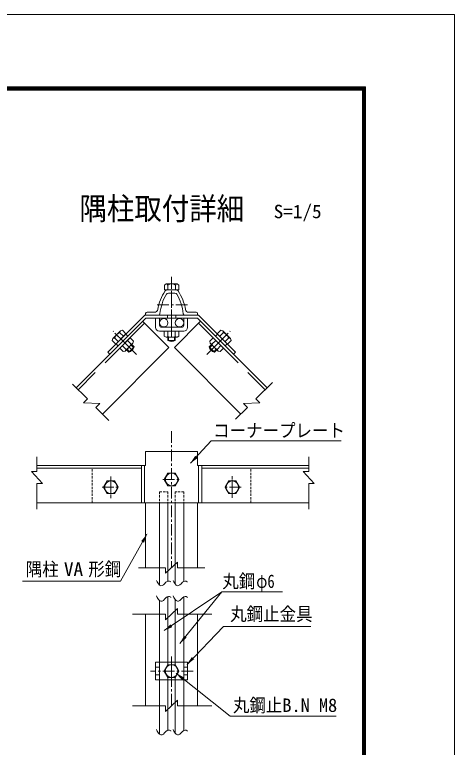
# Model space of a CAD drawing. Units: millimetres, scale not verified, with parts at other scales. Extents: x -4455 to 4455, y -3150 to 3150.
# Drawn here: x 3036 to 4455, y 786 to 3150 of the extents above; entities that cross this region are included whole.
import ezdxf
from ezdxf.enums import TextEntityAlignment as Align

# ---------------------------------------------------------------- set-up
doc = ezdxf.new("R2010")
doc.units = ezdxf.units.MM
doc.header["$LTSCALE"] = 30
for name, pattern in [('DASHED', [7.5, 6, -1.5]), ('USER1', [2, 1.25, -0.25, 0.25, -0.25]), ('USER3', [4.7625, 3.175, -1.5875]), ('USER4', [0.375, 0.25, -0.125])]:
    doc.linetypes.add(name, pattern=pattern)
doc.layers.add('0-7_7詳細', color=7, linetype='Continuous', lineweight=18)
doc.layers.add('0-E_D-TTL', color=7, linetype='Continuous', lineweight=9)
doc.styles.add('ＭＳ ゴシック', font='')
doc.styles.get('ＭＳ ゴシック').set_extended_font_data('MS Gothic')

msp = doc.modelspace()

# ---------------------------------------------------------------- linework, layer by layer
at = {"layer": '0-7_7詳細', "color": 1, "linetype": 'USER1'}
for p, q in [((3542.26, 2303.84), (3542.26, 2172.22)), ((3542.26, 2302.59), (3542.26, 2160.48)), ((3542.26, 2256.86), (3542.26, 2109.54)), ((3542.26, 2241.77), (3542.26, 2109.54)), ((3593.08, 2214.08), (3491.7, 2214.08)), ((3542.26, 2152.71), (3542.26, 2118.32)), ((3428.42, 2053.88), (3353.44, 2128.86)), ((3656.22, 2053.88), (3731.2, 2128.86)), ((3402.84, 2079.47), (3361.67, 2120.64)), ((3681.8, 2079.47), (3722.98, 2120.64)), ((3681.8, 2079.47), (3722.98, 2120.64)), ((3542.26, 1806.68), (3542.26, 1365.76)), ((3346.29, 1659.61), (3346.29, 1590.22)), ((3738.24, 1591.23), (3738.24, 1660.62)), ((3346.29, 1649.38), (3346.29, 1601.55)), ((3513.7, 1650.42), (3570.82, 1650.42)), ((3738.24, 1601.46), (3738.24, 1649.29)), ((3317.73, 1625.42), (3374.85, 1625.42)), ((3766.8, 1625.42), (3709.68, 1625.42)), ((3542.26, 1078.79), (3542.26, 919.93)), ((3542.26, 1070.52), (3542.26, 993.95)), ((3611.8, 1032.38), (3474.46, 1032.38))]:
    msp.add_line(p, q, dxfattribs=at)
at = {"layer": '0-7_7詳細', "lineweight": 9}
for p, q in [((3524.68, 2281.24), (3518.8, 2277.84)), ((3518.8, 2277.84), (3518.8, 2262.04)), ((3524.68, 2281.24), (3559.96, 2281.24)), ((3530.32, 2277.84), (3530.32, 2262.04)), ((3554.32, 2277.84), (3554.32, 2262.04)), ((3559.96, 2281.24), (3565.84, 2277.84)), ((3565.84, 2277.84), (3565.84, 2262.04)), ((3518.8, 2262.04), (3565.84, 2262.04)), ((3542.32, 2262.04), (3527.88, 2262.04)), ((3542.32, 2251.54), (3531.87, 2251.54)), ((3542.32, 2262.04), (3556.77, 2262.04)), ((3542.32, 2251.54), (3552.77, 2251.54)), ((3455.38, 2181.04), (3335.89, 2061.56)), ((3629.26, 2181.04), (3455.38, 2181.04)), ((3458.32, 2185.54), (3458.32, 2181.04)), ((3500.17, 2181.04), (3458.32, 2181.04)), ((3487.12, 2190.04), (3462.82, 2190.04)), ((3584.47, 2181.04), (3626.32, 2181.04)), ((3597.52, 2190.04), (3621.82, 2190.04)), ((3626.32, 2185.54), (3626.32, 2181.04)), ((3629.26, 2181.04), (3748.75, 2061.56)), ((3459.36, 2171.44), (3234.24, 1946.32)), ((3459.36, 2171.44), (3342.68, 2054.77)), ((3533.6, 2075.98), (3448.75, 2160.83)), ((3625.29, 2171.44), (3459.36, 2171.44)), ((3551.04, 2075.98), (3635.89, 2160.83)), ((3625.29, 2171.44), (3850.41, 1946.32)), ((3625.29, 2171.44), (3741.96, 2054.77)), ((3377.22, 2130.03), (3352.27, 2105.08)), ((3377.22, 2130.03), (3383.78, 2131.79)), ((3383.78, 2131.79), (3394.95, 2120.61)), ((3565.78, 2128.84), (3518.74, 2128.84)), ((3518.74, 2112.97), (3518.74, 2128.84)), ((3530.26, 2111.7), (3530.26, 2128.84)), ((3554.26, 2111.7), (3554.26, 2128.84)), ((3565.78, 2112.97), (3565.78, 2128.84)), ((3700.87, 2131.79), (3689.69, 2120.61)), ((3707.42, 2130.03), (3700.87, 2131.79)), ((3707.42, 2130.03), (3732.37, 2105.08)), ((3358.66, 2106.67), (3369.84, 2095.5)), ((3394.95, 2120.61), (3361.69, 2087.35)), ((3374.84, 2074.2), (3408.1, 2107.46)), ((3375.63, 2123.64), (3386.81, 2112.47)), ((3524.5, 2109.64), (3518.74, 2112.97)), ((3560.02, 2109.64), (3524.5, 2109.64)), ((3530.26, 2109.64), (3530.26, 2098.98)), ((3554.26, 2109.64), (3554.26, 2098.98)), ((3560.02, 2109.64), (3565.78, 2112.97)), ((3665.31, 2096.24), (3676.54, 2107.46)), ((3709.8, 2074.2), (3676.54, 2107.46)), ((3689.69, 2120.61), (3722.95, 2087.35)), ((3709.01, 2123.64), (3697.84, 2112.47)), ((3725.98, 2106.67), (3714.81, 2095.5)), ((3732.37, 2105.08), (3734.13, 2098.53)), ((3395.11, 2070.22), (3382.99, 2082.34)), ((3392.49, 2064.69), (3417.61, 2089.81)), ((3412.08, 2087.19), (3399.96, 2099.31)), ((3413.54, 2085.74), (3421.07, 2078.2)), ((3554.26, 2098.98), (3530.26, 2098.98)), ((3671.11, 2085.74), (3663.57, 2078.2)), ((3667.03, 2089.81), (3665.31, 2096.24)), ((3692.15, 2064.69), (3667.03, 2089.81)), ((3672.56, 2087.19), (3684.68, 2099.31)), ((3689.53, 2070.22), (3701.65, 2082.34)), ((3734.13, 2098.53), (3722.95, 2087.35)), ((3533.6, 2075.98), (3319.09, 1861.47)), ((3342.68, 2054.77), (3335.89, 2061.56)), ((3386.07, 2062.97), (3374.84, 2074.2)), ((3392.49, 2064.69), (3386.07, 2062.97)), ((3396.56, 2068.77), (3404.1, 2061.23)), ((3404.1, 2061.23), (3421.07, 2078.2)), ((3551.04, 2075.98), (3765.55, 1861.47)), ((3680.54, 2061.23), (3663.57, 2078.2)), ((3688.08, 2068.77), (3680.54, 2061.23)), ((3692.15, 2064.69), (3698.57, 2062.97)), ((3698.57, 2062.97), (3709.8, 2074.2)), ((3741.96, 2054.77), (3748.75, 2061.56)), ((3458.26, 1740.42), (3626.26, 1740.42)), ((3458.26, 1740.42), (3458.26, 1695.42)), ((3626.26, 1740.42), (3626.26, 1695.42)), ((3458.26, 1695.42), (3107.52, 1695.42)), ((3444.66, 1686.42), (3107.52, 1686.42)), ((3444.66, 1695.42), (3444.66, 1575.42)), ((3455.26, 1695.42), (3455.26, 1575.42)), ((3626.26, 1695.42), (3984.87, 1695.42)), ((3629.26, 1695.42), (3629.26, 1575.42)), ((3639.87, 1695.42), (3639.87, 1575.42)), ((3639.87, 1686.42), (3982.62, 1686.42)), ((3470.17, 1575.42), (3107.52, 1575.42)), ((3458.26, 1575.42), (3458.26, 1365.76)), ((3458.26, 1575.42), (3626.26, 1575.42)), ((3503.31, 1575.42), (3503.31, 1309.87)), ((3530.31, 1575.42), (3530.31, 1322.25)), ((3554.21, 1575.42), (3554.21, 1312.64)), ((3581.21, 1575.42), (3581.21, 1321.25)), ((3616.6, 1575.42), (3984.87, 1575.42)), ((3626.26, 1575.42), (3626.26, 1365.76)), ((3503.31, 1060.88), (3503.31, 1259.82)), ((3530.31, 1060.88), (3530.31, 1272.2)), ((3554.21, 1060.88), (3554.21, 1262.59)), ((3581.21, 1060.88), (3581.21, 1271.2)), ((3458.26, 1216.06), (3458.26, 919.93)), ((3626.26, 1216.06), (3626.26, 919.93)), ((3593.86, 1060.88), (3490.66, 1060.88)), ((3490.66, 1060.88), (3490.66, 1003.88)), ((3593.86, 1060.88), (3593.86, 1003.88)), ((3593.86, 1003.88), (3490.66, 1003.88)), ((3503.31, 1003.88), (3503.31, 828.57)), ((3530.31, 1003.88), (3530.31, 840.95)), ((3554.21, 1003.88), (3554.21, 831.34)), ((3581.21, 1003.88), (3581.21, 839.95))]:
    msp.add_line(p, q, dxfattribs=at)
at = {"layer": '0-7_7詳細', "color": 1, "linetype": 'USER4'}
for p, q in [((3528.76, 2181.04), (3528.76, 2171.44)), ((3555.76, 2181.04), (3555.76, 2171.44)), ((3401.02, 2113.1), (3394.23, 2119.89)), ((3683.62, 2113.1), (3690.41, 2119.89)), ((3683.62, 2113.1), (3690.41, 2119.89)), ((3369.2, 2081.28), (3362.41, 2088.07)), ((3715.44, 2081.28), (3722.23, 2088.07)), ((3715.44, 2081.28), (3722.23, 2088.07))]:
    msp.add_line(p, q, dxfattribs=at)
at = {"layer": '0-7_7詳細', "color": 3, "linetype": 'DASHED'}
for p, q in [((3455.11, 2154.47), (3240.6, 1939.96)), ((3629.53, 2154.47), (3844.04, 1939.96))]:
    msp.add_line(p, q, dxfattribs=at)
at = {"layer": '0-7_7詳細', "color": 3}
for p, q in [((3490.66, 2171.44), (3490.66, 2140.84)), ((3503.26, 2171.44), (3490.66, 2171.44)), ((3503.26, 2171.44), (3503.26, 2147.44)), ((3581.26, 2171.44), (3581.26, 2147.44)), ((3593.86, 2171.44), (3581.26, 2171.44)), ((3593.86, 2171.44), (3593.86, 2140.84)), ((3581.86, 2128.84), (3502.66, 2128.84)), ((3575.26, 2141.44), (3509.26, 2141.44))]:
    msp.add_line(p, q, dxfattribs=at)
at = {"layer": '0-7_7詳細', "color": 1}
for p, q in [((3532.66, 2109.64), (3532.66, 2097.77)), ((3551.86, 2109.64), (3551.86, 2097.77)), ((3411.84, 2084.04), (3420.23, 2075.65)), ((3672.8, 2084.04), (3664.41, 2075.65)), ((3398.26, 2070.46), (3406.66, 2062.07)), ((3686.38, 2070.46), (3677.99, 2062.07)), ((3704.69, 1287.52), (3569.14, 1121.61))]:
    msp.add_line(p, q, dxfattribs=at)
at = {"layer": '0-7_7詳細', "color": 4}
for p, q in [((3814.35, 1910.27), (3867.79, 1963.7)), ((3270.29, 1910.27), (3222.42, 1958.13)), ((3270.29, 1910.27), (3257.56, 1897.54)), ((3257.56, 1897.54), (3310.43, 1895.58)), ((3297.7, 1882.85), (3310.43, 1895.58)), ((3827.08, 1897.54), (3774.21, 1895.58)), ((3786.94, 1882.85), (3774.21, 1895.58)), ((3814.35, 1910.27), (3827.08, 1897.54)), ((3297.7, 1882.85), (3339.55, 1841.01)), ((3786.94, 1882.85), (3748.79, 1844.7)), ((3107.52, 1675.92), (3107.52, 1723.44)), ((3984.87, 1675.92), (3984.87, 1723.44)), ((3089.52, 1675.92), (3125.52, 1637.15)), ((3107.52, 1675.92), (3089.52, 1675.92)), ((3966.87, 1675.92), (4002.87, 1637.15)), ((3984.87, 1675.92), (3966.87, 1675.92)), ((3107.52, 1637.15), (3107.52, 1554.62)), ((3107.52, 1637.15), (3125.52, 1637.15)), ((3984.87, 1637.15), (3984.87, 1554.62)), ((3984.87, 1637.15), (4002.87, 1637.15)), ((3522.88, 1347.76), (3561.65, 1383.76)), ((3561.65, 1365.76), (3561.65, 1383.76)), ((3522.88, 1365.76), (3435.07, 1365.76)), ((3522.88, 1365.76), (3522.88, 1347.76)), ((3561.65, 1365.76), (3649.46, 1365.76)), ((3522.88, 1198.06), (3561.65, 1234.06)), ((3561.65, 1216.06), (3561.65, 1234.06)), ((3522.88, 1216.06), (3415.68, 1216.06)), ((3522.88, 1216.06), (3522.88, 1198.06)), ((3561.65, 1216.06), (3671.84, 1216.06)), ((3522.88, 901.93), (3561.65, 937.93)), ((3561.65, 919.93), (3561.65, 937.93)), ((3522.88, 919.93), (3415.68, 919.93)), ((3522.88, 919.93), (3522.88, 901.93)), ((3561.65, 919.93), (3671.84, 919.93))]:
    msp.add_line(p, q, dxfattribs=at)
at = {"layer": '0-7_7詳細', "color": 3, "linetype": 'USER4'}
for p, q in [((3286.29, 1683.42), (3286.29, 1575.42)), ((3798.24, 1683.42), (3798.24, 1575.42)), ((3503.31, 1610.76), (3503.31, 1575.42)), ((3503.31, 1610.76), (3530.31, 1610.76)), ((3530.31, 1610.76), (3530.31, 1575.42)), ((3581.21, 1610.76), (3554.21, 1610.76)), ((3554.21, 1610.76), (3554.21, 1575.42)), ((3581.21, 1610.76), (3581.21, 1575.42))]:
    msp.add_line(p, q, dxfattribs=at)
at = {"layer": '0-7_7詳細', "color": 1, "linetype": 'USER3'}
for p, q in [((3503.26, 1045.13), (3490.66, 1045.13)), ((3503.26, 1060.88), (3503.26, 1003.88)), ((3530.31, 1060.88), (3530.31, 1052.43)), ((3554.21, 1060.88), (3554.21, 1052.43)), ((3581.26, 1060.88), (3581.26, 1003.88)), ((3581.26, 1045.13), (3593.86, 1045.13)), ((3503.26, 1019.63), (3490.66, 1019.63)), ((3581.26, 1019.63), (3593.86, 1019.63)), ((3530.31, 1012.34), (3530.31, 1003.88)), ((3554.21, 1012.34), (3554.21, 1003.88))]:
    msp.add_line(p, q, dxfattribs=at)
at = {"layer": '0-7_7詳細', "lineweight": 9}
for points in [[(3352.27, 2105.08), (3350.51, 2098.53), (3361.69, 2087.35)], [(3417.61, 2089.81), (3419.33, 2096.24), (3408.1, 2107.46)], [(4090.05, 1774.83), (3670.13, 1774.83), (3603.26, 1702.77)], [(3900.25, 1287.52), (3704.69, 1287.52), (3518.25, 1163.11)], [(3992.1, 1176.48), (3709.55, 1176.48), (3592.04, 1053.99)], [(4073.36, 886.82), (3731.05, 886.82), (3556.79, 1025.07)]]:
    msp.add_lwpolyline(points, dxfattribs=at)
at = {"layer": '0-7_7詳細', "color": 3}
for points in [[(3565.78, 1650.42), (3554.02, 1670.79), (3530.5, 1670.79), (3518.74, 1650.42), (3530.5, 1630.05), (3554.02, 1630.05)], [(3369.81, 1625.42), (3358.05, 1645.79), (3334.53, 1645.79), (3322.77, 1625.42), (3334.53, 1605.05), (3358.05, 1605.05)], [(3714.72, 1625.42), (3726.48, 1605.05), (3750, 1605.05), (3761.76, 1625.42), (3750, 1645.79), (3726.48, 1645.79)], [(3565.78, 1032.38), (3554.02, 1052.75), (3530.5, 1052.75), (3518.74, 1032.38), (3530.5, 1012.02), (3554.02, 1012.02)]]:
    msp.add_lwpolyline(points, close=True, dxfattribs=at)
at = {"layer": '0-7_7詳細', "color": 1}
msp.add_lwpolyline([(3061.44, 1322.07), (3377.38, 1322.07), (3462.45, 1473.46)], dxfattribs=at)
at = {"layer": '0-7_7詳細', "color": 4}
for points in [[(3493.72, 1324.85), (3495.99, 1319.72), (3499.66, 1313.69), (3503.46, 1309.72), (3507.37, 1307.79), (3511.39, 1307.9), (3515.53, 1310.06), (3519.78, 1314.27), (3524.01, 1318.7), (3528.08, 1321.54), (3532, 1322.78), (3535.75, 1322.43), (3539.35, 1320.49), (3539.72, 1320.11)], [(3547.26, 1324.85), (3549.53, 1319.72), (3553.21, 1313.69), (3557, 1309.72), (3560.91, 1307.79), (3564.94, 1307.9), (3569.07, 1310.06), (3573.32, 1314.27), (3577.56, 1318.7), (3581.63, 1321.54), (3585.54, 1322.78), (3589.3, 1322.43), (3592.89, 1320.49), (3593.27, 1320.11)], [(3493.72, 1274.8), (3495.99, 1269.67), (3499.66, 1263.65), (3503.46, 1259.67), (3507.37, 1257.74), (3511.39, 1257.85), (3515.53, 1260.01), (3519.78, 1264.22), (3524.01, 1268.65), (3528.08, 1271.49), (3532, 1272.74), (3535.75, 1272.39), (3539.35, 1270.44), (3539.72, 1270.06)], [(3547.26, 1274.8), (3549.53, 1269.67), (3553.21, 1263.65), (3557, 1259.67), (3560.91, 1257.74), (3564.94, 1257.85), (3569.07, 1260.01), (3573.32, 1264.22), (3577.56, 1268.65), (3581.63, 1271.49), (3585.54, 1272.74), (3589.3, 1272.39), (3592.89, 1270.44), (3593.27, 1270.06)], [(3493.72, 843.55), (3495.99, 838.42), (3499.66, 832.39), (3503.46, 828.42), (3507.37, 826.49), (3511.39, 826.6), (3515.53, 828.76), (3519.78, 832.97), (3524.01, 837.4), (3528.08, 840.24), (3532, 841.48), (3535.75, 841.14), (3539.35, 839.19), (3539.72, 838.81)], [(3547.26, 843.55), (3549.53, 838.42), (3553.21, 832.39), (3557, 828.42), (3560.91, 826.49), (3564.94, 826.6), (3569.07, 828.76), (3573.32, 832.97), (3577.56, 837.4), (3581.63, 840.24), (3585.54, 841.48), (3589.3, 841.14), (3592.89, 839.19), (3593.27, 838.81)]]:
    msp.add_lwpolyline(points, dxfattribs=at)
at = {"layer": '0-7_7詳細', "color": 3}
for centre, radius in [((3516.81, 2156.07), 13.5), ((3567.71, 2156.07), 13.5), ((3542.26, 1650.42), 20.4), ((3346.29, 1625.42), 20.4), ((3738.24, 1625.42), 20.4), ((3542.26, 1032.38), 20.4)]:
    msp.add_circle(centre, radius, dxfattribs=at)
at = {"layer": '0-7_7詳細', "lineweight": 9}
for centre, radius, start, end in [((3524.99, 2275.36), 5.88, 24.94299, 92.968), ((3542.32, 2258.33), 22.91, 58.40741, 121.59259), ((3559.66, 2275.36), 5.88, 87.032, 155.05701), ((3653.94, 2170.51), 159, 146.31318, 169.79517), ((3653.94, 2170.51), 150, 148.94488, 174.41738), ((3527.88, 2254.54), 7.5, 90, 146.31318), ((3531.87, 2244.04), 7.5, 90, 149.11884), ((3552.77, 2244.04), 7.5, 30.88116, 90), ((3556.77, 2254.54), 7.5, 33.68682, 90), ((3430.71, 2170.51), 150, 5.58262, 31.05512), ((3430.71, 2170.51), 159, 10.20483, 33.68682), ((3487.12, 2200.54), 10.5, 270, 349.79517), ((3597.52, 2200.54), 10.5, 190.20483, 270), ((3462.82, 2185.54), 4.5, 90, 180), ((3500.17, 2185.54), 4.5, 270, 354.41738), ((3584.47, 2185.54), 4.5, 185.58262, 270), ((3621.82, 2185.54), 4.5, 0, 90), ((3381.16, 2125.66), 5.88, 132.032, 200.05701), ((3703.48, 2125.66), 5.88, 339.94299, 47.968), ((3356.64, 2101.15), 5.88, 69.94299, 137.968), ((3380.94, 2101.36), 22.91, 103.40741, 166.59259), ((3524.5, 2118.73), 9.09, 270, 309.3382), ((3542.26, 2145.64), 36, 250.52878, 289.47122), ((3560.02, 2118.73), 9.09, 230.6618, 270), ((3703.7, 2101.36), 22.91, 13.40741, 76.59259), ((3728, 2101.15), 5.88, 42.032, 110.05701), ((3379.59, 2102.71), 36, 295.52878, 334.47122), ((3411.18, 2096.24), 9.09, 275.6618, 315), ((3542.26, 2119.76), 24, 240, 300), ((3673.46, 2096.24), 9.09, 225, 264.3382), ((3705.05, 2102.71), 36, 205.52878, 244.47122), ((3386.07, 2071.12), 9.09, 315, 354.3382), ((3397.89, 2084.41), 24, 285, 345), ((3686.75, 2084.41), 24, 195, 255), ((3698.58, 2071.12), 9.09, 185.6618, 225)]:
    msp.add_arc(centre, radius, start, end, dxfattribs=at)
at = {"layer": '0-7_7詳細', "color": 3}
for centre, radius, start, end in [((3502.66, 2140.84), 12, 180, 270), ((3509.26, 2147.44), 6, 180, 270), ((3575.26, 2147.44), 6, 270, 0), ((3581.86, 2140.84), 12, 270, 0)]:
    msp.add_arc(centre, radius, start, end, dxfattribs=at)
at = {"layer": '0-7_7詳細'}
for points in [[(3601.9, 1701.31), (3618.49, 1726.84), (3626.13, 1719.75)], [(3516.58, 1161.99), (3538.64, 1182.98), (3544.43, 1174.31)], [(3590.65, 1052.54), (3607.66, 1077.8), (3615.18, 1070.59)], [(3555.22, 1026.31), (3581.96, 1011.75), (3575.48, 1003.59)]]:
    msp.add_solid(points, dxfattribs=at)
at = {"layer": '0-7_7詳細', "color": 1}
for points in [[(3463.43, 1475.2), (3453.27, 1446.49), (3444.19, 1451.6)], [(3567.88, 1120.06), (3582.83, 1146.59), (3590.89, 1140)]]:
    msp.add_solid(points, dxfattribs=at)
at = {"layer": '0-E_D-TTL', "color": 2, "lineweight": 18}
msp.add_lwpolyline([(-4454.85, 3150.21), (4454.85, 3150.21), (4454.85, -3150.21), (-4454.85, -3150.21)], close=True, dxfattribs=at)
at = {"layer": '0-E_D-TTL'}
for points in [[(-4168.47, 2916.87), (4168.47, 2916.87), (4168.47, -2916.87), (-4168.47, -2916.87)], [(-4165.81, 2914.21), (4165.81, 2914.21), (4165.81, -2914.21), (-4165.81, -2914.21)], [(-4163.16, 2911.56), (4163.16, 2911.56), (4163.16, -2911.56), (-4163.16, -2911.56)], [(-4160.51, 2908.91), (4160.51, 2908.91), (4160.51, -2908.91), (-4160.51, -2908.91)], [(-4157.86, 2906.26), (4157.86, 2906.26), (4157.86, -2906.26), (-4157.86, -2906.26)]]:
    msp.add_lwpolyline(points, close=True, dxfattribs=at)

# ---------------------------------------------------------------- texts
at = {"layer": '0-7_7詳細', "style": 'ＭＳ ゴシック', "width": 0.9}
msp.add_text('隅柱取付詳細', height=72.14, dxfattribs=at).set_placement((3244.85, 2466.74), align=Align.BOTTOM_LEFT)
at = {"layer": '0-7_7詳細', "color": 3, "style": 'ＭＳ ゴシック'}
for s, width, p in [('S=1/5', 1.05, (3871.63, 2480.44)), ('コーナープレート', 0.9, (3676.18, 1773.93)), ('隅柱', 0.9, (3071.44, 1326.12)), ('VA', 1.05, (3194.66, 1326.4)), ('形鋼', 0.9, (3273.29, 1326.57)), ('丸鋼', 0.9, (3705.94, 1287.68)), ('φ6', 0.8, (3815.47, 1287.68)), ('丸鋼止金具', 0.9, (3731.27, 1181.88)), ('丸鋼止', 0.9, (3740.07, 887.47))]:
    msp.add_text(s, height=43.33, dxfattribs=dict(at, width=width)).set_placement(p, align=Align.BOTTOM_LEFT)
msp.add_text('B.N M8', height=43.33, dxfattribs=at).set_placement((3899.8, 887.47), align=Align.BOTTOM_LEFT)

doc.saveas('drawing.dxf')
